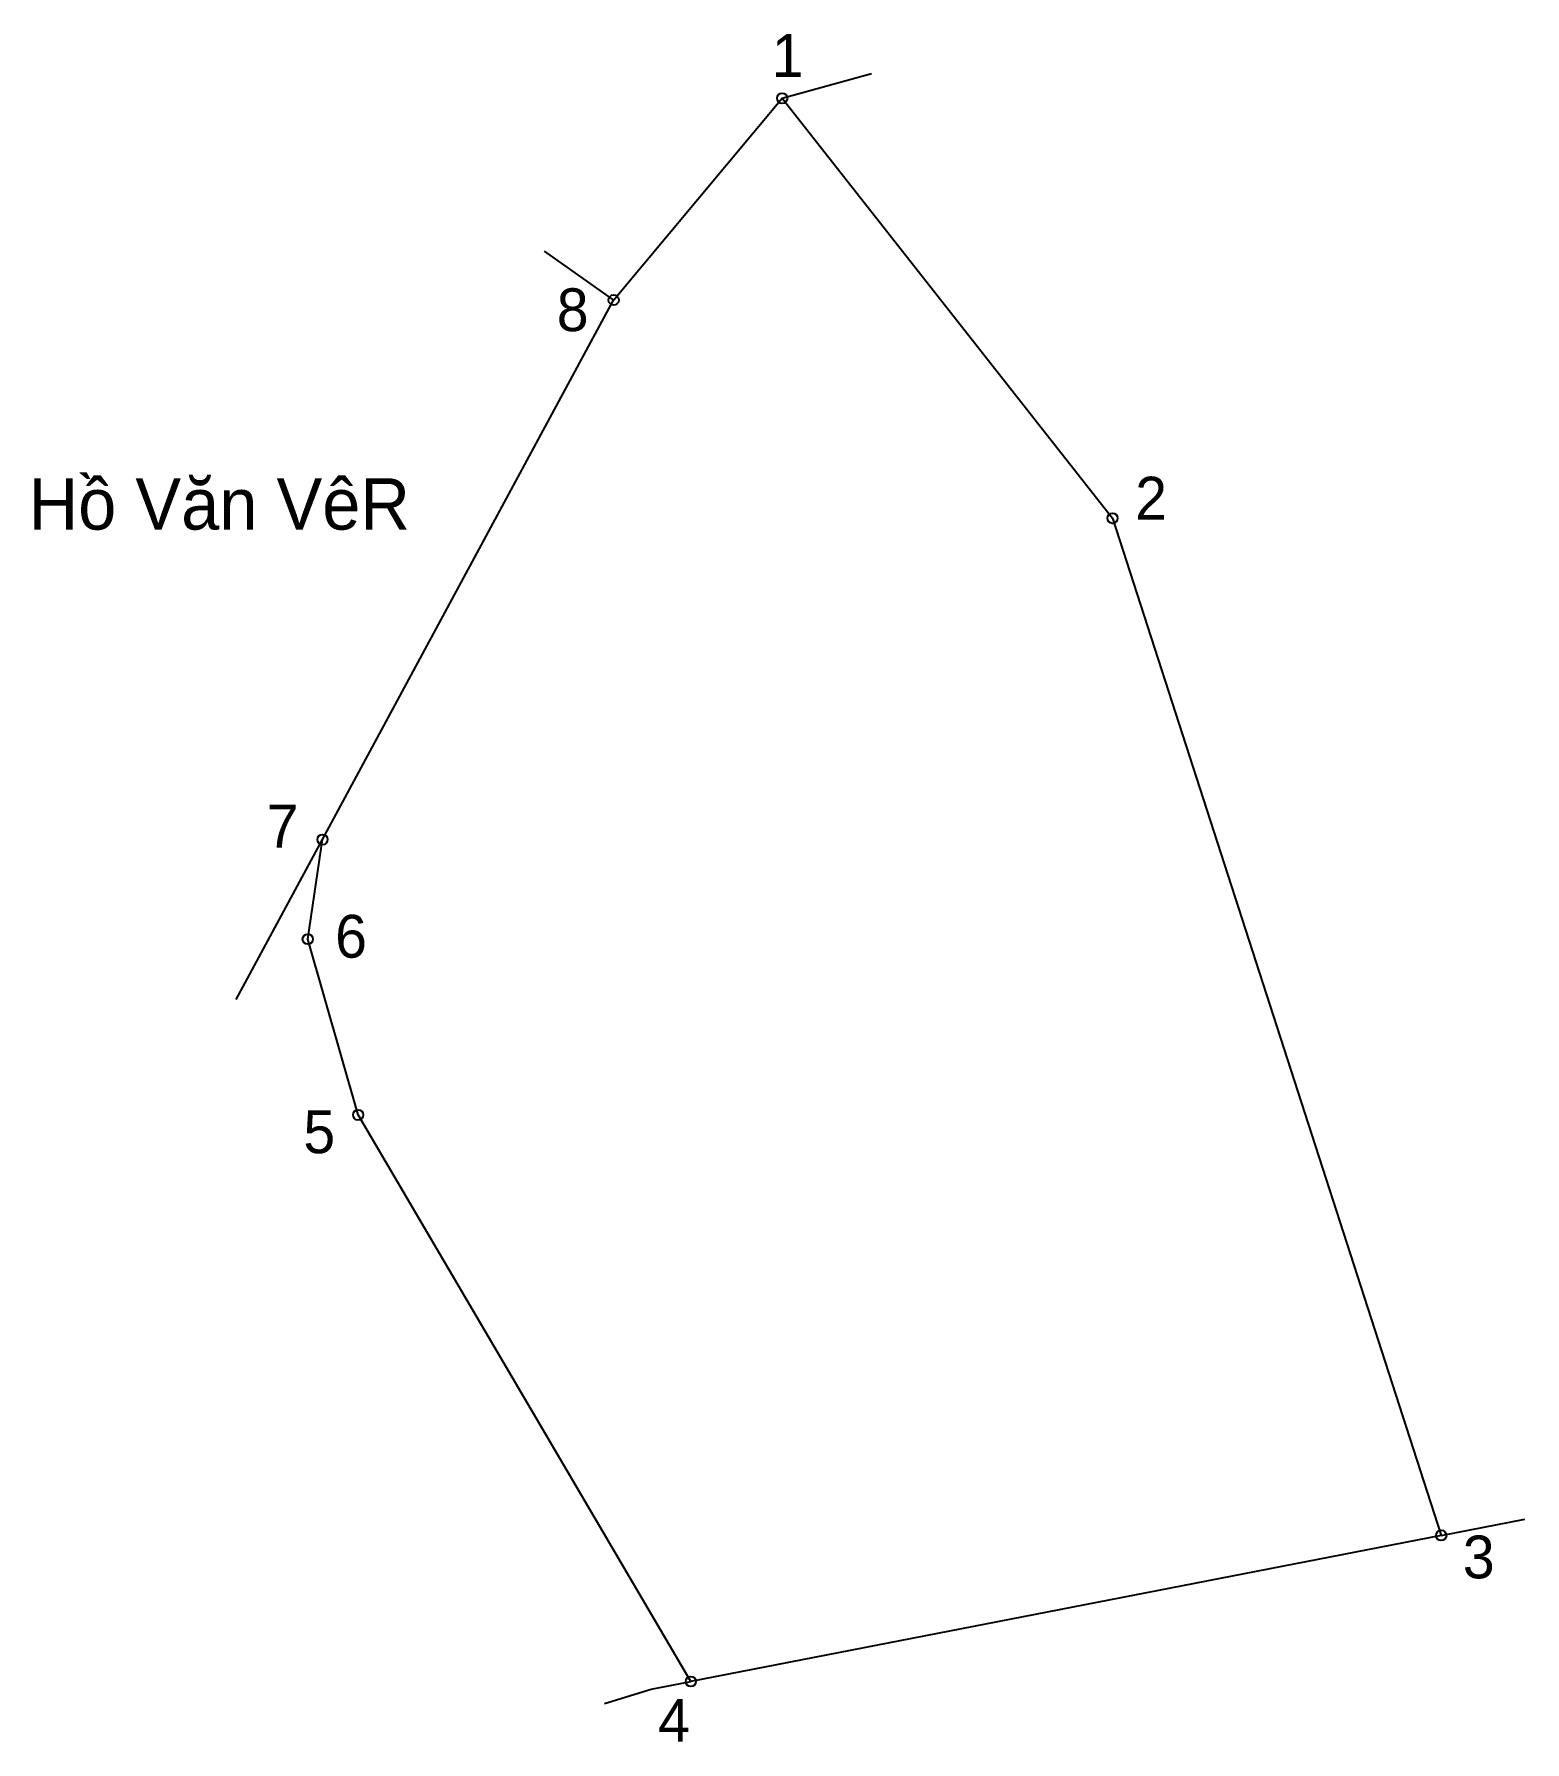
# Model space of a CAD drawing. Extents: x 547708 to 547800, y 1821011 to 1821116.
import ezdxf

# ---------------------------------------------------------------- set-up
doc = ezdxf.new("R2010")
doc.units = 0
for name, color, linetype in [('CanhThua', 7, 'Continuous'), ('MocDinhThua', 7, 'Continuous'), ('RauThua', 7, 'Continuous'), ('SoHieuDinhThua', 7, 'Continuous'), ('TenChuLanCan', 7, 'Continuous')]:
    doc.layers.add(name, color=color, linetype=linetype)

msp = doc.modelspace()

# ---------------------------------------------------------------- linework, layer by layer
at = {"layer": 'CanhThua'}
for p, q in [((547743.98, 1821099.77), (547754.38, 1821112.21)), ((547754.38, 1821112.21), (547774.75, 1821086.31)), ((547726.02, 1821066.49), (547743.98, 1821099.77)), ((547774.75, 1821086.31), (547795.03, 1821023.58)), ((547725.11, 1821060.35), (547726.02, 1821066.49)), ((547728.22, 1821049.51), (547725.11, 1821060.35)), ((547748.74, 1821014.57), (547728.22, 1821049.51)), ((547795.03, 1821023.58), (547748.74, 1821014.57))]:
    msp.add_line(p, q, dxfattribs=at)
at = {"layer": 'MocDinhThua'}
for centre in [(547754.38, 1821112.21), (547743.98, 1821099.77), (547774.75, 1821086.31), (547726.02, 1821066.49), (547725.11, 1821060.35), (547728.22, 1821049.51), (547795.03, 1821023.58), (547748.74, 1821014.57)]:
    msp.add_circle(centre, 0.317, dxfattribs=at)
at = {"layer": 'RauThua'}
for p, q in [((547754.38, 1821112.21), (547759.89, 1821113.74)), ((547739.69, 1821102.79), (547743.98, 1821099.77)), ((547720.69, 1821056.63), (547726.02, 1821066.49)), ((547795.03, 1821023.58), (547800.19, 1821024.59)), ((547743.42, 1821013.22), (547746.3, 1821014.09)), ((547746.3, 1821014.09), (547748.74, 1821014.57))]:
    msp.add_line(p, q, dxfattribs=at)

# ---------------------------------------------------------------- texts
at = {"layer": 'SoHieuDinhThua'}
for s, p in [('1', (547753.73, 1821113.53)), ('8', (547740.47, 1821097.85)), ('2', (547776.15, 1821086.23)), ('7', (547722.57, 1821066)), ('6', (547726.8, 1821059.21)), ('5', (547724.84, 1821047.15)), ('3', (547796.36, 1821020.93)), ('4', (547746.72, 1821010.85))]:
    msp.add_text(s, height=2.64, dxfattribs=at).set_placement(p)
at = {"layer": 'TenChuLanCan'}
msp.add_text('Hồ Văn VêR', height=3.165, dxfattribs=at).set_placement((547707.89, 1821085.61))

doc.saveas('drawing.dxf')
